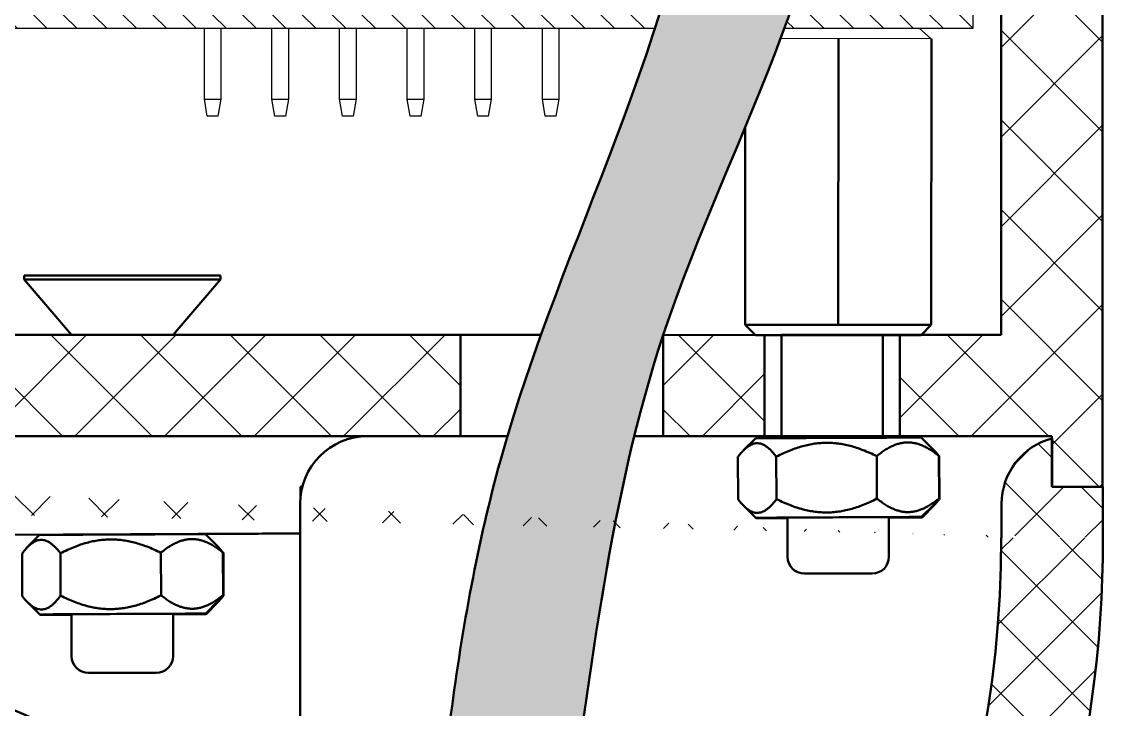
# Model space of a CAD drawing. Header units: inches. Extents: x -14 to 5184, y -66 to 1689.
# Drawn here: x 2684.91 to 2716.91, y 1613.53 to 1633.87 of the extents above; entities that cross this region are included whole.
import ezdxf

# ---------------------------------------------------------------- set-up
doc = ezdxf.new("R2010")
doc.units = ezdxf.units.IN
doc.header["$MEASUREMENT"] = 0
for name, color, linetype, lineweight in [('Видимый контур (ГОСТ)', 7, 'Continuous', 50), ('Штриховка (ГОСТ)', 7, 'Continuous', 18), ('Штриховка ГОСТ', 7, 'Continuous', 9)]:
    doc.layers.add(name, color=color, linetype=linetype, lineweight=lineweight)

msp = doc.modelspace()

# ---------------------------------------------------------------- hatches: boundary and pattern name
at = {"layer": 'Штриховка (ГОСТ)'}
h = msp.add_hatch(dxfattribs=at)
h.set_pattern_fill('ANSI37', color=256, scale=15, style=0)
h.set_pattern_definition([(45, (-1121.47135335965, 863.0554343211584), (-1.325825214724776, 1.325825214724777), []), (135, (-1121.47135335965, 863.0554343211584), (-1.325825214724777, -1.325825214724776), [])])
h.paths.add_polyline_path([(2715.388915626227, 1621.541721392054), (2715.388915626227, 1621.608094067949), (2710.888914824562, 1621.608094067949), (2710.888914824562, 1624.608094067949), (2713.888915624309, 1624.608094067949), (2713.888915624309, 1662.108094067949), (2713.904785440357, 1662.108094067949), (2715.388915626227, 1662.108094067949), (2715.388915626227, 1661.997504939778), (2715.388915626227, 1660.608094067949), (2715.404785440357, 1660.608094067949), (2716.888915628145, 1660.608094067949), (2716.888915628145, 1660.497504939778), (2716.888915628145, 1620.108094067949), (2715.391848631677, 1620.108094067949), (2715.388915626227, 1620.108094067949)])
h.paths.add_polyline_path([(2706.888916259893, 1621.600823881217), (2703.888915611523, 1621.608094067949), (2703.888915611523, 1624.608094067949), (2706.888916259893, 1624.600823881217)])
h.paths.add_polyline_path([(2697.888915603852, 1624.608094067949), (2697.888915603852, 1621.608094067949), (2661.888915557821, 1621.608094067949), (2661.888915557821, 1624.608094067949)])
h.paths.add_polyline_path([(2655.888915550149, 1624.608094067949), (2655.888915550149, 1621.608094067949), (2652.888914900292, 1621.608094067949), (2652.888914900292, 1624.608094067949)])
h.paths.add_polyline_path([(2648.888916335623, 1624.608094067949), (2648.888916335623, 1621.608094067949), (2644.388915535445, 1621.608094067949), (2644.388915535445, 1620.108094067949), (2642.891848631677, 1620.108094067949), (2642.888915533527, 1620.108094067949), (2642.888915533527, 1660.608094067949), (2642.904785440357, 1660.608094067949), (2644.388915535445, 1660.608094067949), (2644.388915535445, 1662.108094067949), (2645.888915537363, 1662.108094067949), (2645.888915537363, 1661.997504939778), (2645.888915537363, 1624.608094067949)])
at = {"layer": 'Штриховка (ГОСТ)', "ltscale": 0.5}
h = msp.add_hatch(color=9, dxfattribs=at)
h.dxf.hatch_style = 1
edge = h.paths.add_edge_path()
edge.add_spline(control_points=[(2700.242768505025, 1604.912811815301), (2700.506412092026, 1606.499767548393), (2701.599470962638, 1613.079241227418), (2702.892276865033, 1625.500231609964), (2708.756271415352, 1634.944953499254), (2709.098513918514, 1640.749703187334)], knot_values=[25.54166231348353, 25.54166231348353, 25.54166231348353, 25.54166231348353, 30.37243849634078, 45.56992402336301, 62.53420212688339, 62.53420212688339, 62.53420212688339, 62.53420212688339], degree=3, periodic=0)
edge.add_line((2709.098513918515, 1640.749703187348), (2709.093988712337, 1642.90644278336))
edge.add_spline(control_points=[(2709.093988712336, 1642.906442783369), (2708.932150529014, 1645.424310596207), (2707.650617805638, 1650.147397877037), (2700.720625620531, 1651.129004323584), (2694.835740075569, 1649.351000188835), (2693.638162993911, 1645.704593030101), (2693.162363343016, 1644.255868534854)], knot_values=[0, 2.561506562415161e-12, 2.561506562415161e-12, 2.561506562415161e-12, 7.092148681006773, 12.46529463983893, 19.10283235443025, 23.4783337109341, 23.4783337109341, 23.4783337109341, 23.4783337109341], degree=3, periodic=0)
edge.add_line((2693.162363343016, 1644.255868534854), (2695.562363343017, 1644.255868534854))
edge.add_line((2695.562363343017, 1644.255868534854), (2697.962363343017, 1644.255868534854))
edge.add_spline(control_points=[(2697.962363343017, 1644.255868534854), (2698.627625690784, 1644.931196642071), (2700.360481748923, 1646.690271698327), (2705.629893325126, 1646.340223988413), (2705.171124162997, 1634.506380715259), (2699.668862995197, 1625.506492993471), (2697.491575505032, 1613.411826522176), (2697.054327385504, 1608.319072425504), (2696.473814687177, 1605.845979747843)], knot_values=[0, 0, 0, 0, 2.80167752579626, 7.297728316990558, 12.36345076120922, 33.56505640900438, 41.24786777632259, 48.87456467641559, 48.87456467641591, 48.87456467641591, 48.87456467641591], degree=3, periodic=0)
edge.add_arc((2698.242768505025, 1604.912811815301), 2.000000000000053, -6.838263288955204e-11, 152.1872181198208, ccw=False)
edge = h.paths.add_edge_path()
edge.add_spline(control_points=[(2693.162363343017, 1643.71662585633), (2693.004456002776, 1643.464374287507), (2692.719649066647, 1643.009404959669), (2692.070566729117, 1642.489756162591), (2691.368566527039, 1642.13052775281), (2690.345440354384, 1641.843129058346), (2690.356369662996, 1641.105145967226), (2690.362363284526, 1640.700436803958)], knot_values=[0, 0, 0, 0, 0.8876690817723617, 1.601029509395069, 2.442545259551083, 3.324915313696357, 4.396416011660989, 4.396416011660989, 4.396416011660989, 4.396416011660989], degree=3, periodic=0)
edge.add_line((2690.362363284526, 1640.700436803958), (2690.362363284526, 1640.076380644447))
edge.add_line((2690.362363284526, 1640.076380644447), (2690.762363284525, 1640.076380644447))
edge.add_line((2690.762363284525, 1640.076380644447), (2690.762363284525, 1640.700436803958))
edge.add_spline(control_points=[(2690.762363284525, 1640.700436803958), (2690.757928473842, 1640.945382247623), (2690.747301771733, 1641.532321002956), (2691.662049976998, 1641.852405111981), (2692.429229315878, 1642.179683336099), (2692.929125226476, 1642.717482293128), (2693.431223679745, 1643.136824121686), (2693.517719318676, 1643.519243294041), (2693.562363343017, 1643.71662585633)], knot_values=[0, 0, 0, 0, 0.6754366321081279, 1.618482590334783, 2.476314974066144, 3.239382725519293, 3.79160126097013, 4.380664741072716, 4.380664741072716, 4.380664741072716, 4.380664741072716], degree=3, periodic=0)
edge.add_line((2693.562363343016, 1643.716625856326), (2693.562363343016, 1644.255868534854))
edge.add_line((2693.562363343016, 1644.255868534854), (2693.162363343016, 1644.255868534854))
edge.add_line((2693.162363343016, 1644.255868534854), (2693.162363343017, 1643.716625856329))
edge = h.paths.add_edge_path()
edge.add_spline(control_points=[(2692.762363284526, 1640.700436983175), (2692.779218087629, 1640.918863662378), (2692.817718478221, 1641.417802298029), (2693.449905655985, 1641.880476534881), (2693.925872987927, 1642.4823960414), (2694.342931534782, 1643.077029522213), (2694.356790602034, 1643.533199555478), (2694.362363343017, 1643.71662585633)], knot_values=[0, 0, 0, 0, 0.6305428488406861, 1.440310267355914, 2.175903171811265, 2.981585956941228, 3.523425769823472, 3.523425769823472, 3.523425769823472, 3.523425769823472], degree=3, periodic=0)
edge.add_line((2694.362363343017, 1643.716625856315), (2694.362363343017, 1644.255868534854))
edge.add_line((2694.362363343017, 1644.255868534854), (2693.962363343016, 1644.255868534854))
edge.add_line((2693.962363343016, 1644.255868534854), (2693.962363343016, 1643.716625856317))
edge.add_spline(control_points=[(2693.962363343017, 1643.71662585633), (2693.948176827819, 1643.504322436284), (2693.918708126901, 1643.063318715379), (2693.534071281558, 1642.507064571894), (2692.988527040034, 1642.072422953815), (2692.40447905462, 1641.532208775671), (2692.376246231684, 1640.974620354802), (2692.362363284526, 1640.700436983175)], knot_values=[0, 0, 0, 0, 0.6290850324025244, 1.306756339558478, 1.935745102583544, 2.75596662078093, 3.549499064688082, 3.549499064688082, 3.549499064688082, 3.549499064688082], degree=3, periodic=0)
edge.add_line((2692.362363284526, 1640.700436983175), (2692.362363284526, 1640.076380823663))
edge.add_line((2692.362363284526, 1640.076380823663), (2692.762363284526, 1640.076380823663))
edge.add_line((2692.762363284526, 1640.076380823663), (2692.762363284526, 1640.700436983175))
edge = h.paths.add_edge_path(flags=17)
edge.add_spline(control_points=[(2694.762363284525, 1640.700436983175), (2694.764930004959, 1641.200689873916), (2694.769330573788, 1642.058359158334), (2695.178272344997, 1643.02137697338), (2695.166239365441, 1643.547237464496), (2695.162363343018, 1643.71662585633)], knot_values=[0, 0, 0, 0, 1.487484540735472, 2.550249734182781, 3.055254438276584, 3.055254438276584, 3.055254438276584, 3.055254438276584], degree=3, periodic=0)
edge.add_line((2695.162363343017, 1643.716625856392), (2695.162363343017, 1644.255868534854))
edge.add_line((2695.162363343017, 1644.255868534854), (2694.762363343017, 1644.255868534854))
edge.add_line((2694.762363343017, 1644.255868534854), (2694.762363343017, 1643.716625856324))
edge.add_spline(control_points=[(2694.762363343018, 1643.71662585633), (2694.74165659757, 1643.448599572886), (2694.69205391475, 1642.806546829322), (2694.329424383329, 1641.836308575663), (2694.351365492927, 1641.079687006789), (2694.362363284525, 1640.700436983175)], knot_values=[0, 0, 0, 0, 0.8042696379303687, 1.926615259383249, 3.054547687743148, 3.054547687743148, 3.054547687743148, 3.054547687743148], degree=3, periodic=0)
edge.add_line((2694.362363284525, 1640.700436983175), (2694.362363284525, 1640.076380823663))
edge.add_line((2694.362363284525, 1640.076380823663), (2694.762363284525, 1640.076380823663))
edge.add_line((2694.762363284525, 1640.076380823663), (2694.762363284525, 1640.700436983175))
edge = h.paths.add_edge_path(flags=17)
edge.add_spline(control_points=[(2695.962363343017, 1643.71662585633), (2695.958487320593, 1643.547237464496), (2695.946454341038, 1643.02137697338), (2696.355396112245, 1642.058359158334), (2696.359796681075, 1641.200689873916), (2696.36236340151, 1640.700436983175)], knot_values=[0, 0, 0, 0, 0.505004704093803, 1.567769897541112, 3.055254438276584, 3.055254438276584, 3.055254438276584, 3.055254438276584], degree=3, periodic=0)
edge.add_line((2696.36236340151, 1640.700436983175), (2696.36236340151, 1640.076380823663))
edge.add_line((2696.36236340151, 1640.076380823663), (2696.762363401509, 1640.076380823663))
edge.add_line((2696.762363401509, 1640.076380823663), (2696.762363401509, 1640.700436983175))
edge.add_spline(control_points=[(2696.762363401509, 1640.700436983175), (2696.773361193108, 1641.079687006789), (2696.795302302704, 1641.836308575663), (2696.432672771285, 1642.806546829322), (2696.383070088465, 1643.448599572886), (2696.362363343017, 1643.71662585633)], knot_values=[0, 0, 0, 0, 1.127932428359899, 2.250278049812779, 3.054547687743148, 3.054547687743148, 3.054547687743148, 3.054547687743148], degree=3, periodic=0)
edge.add_line((2696.362363343017, 1643.716625856336), (2696.362363343017, 1644.255868534854))
edge.add_line((2696.362363343017, 1644.255868534854), (2695.962363343017, 1644.255868534854))
edge.add_line((2695.962363343017, 1644.255868534854), (2695.962363343017, 1643.716625856351))
edge = h.paths.add_edge_path(flags=17)
edge.add_spline(control_points=[(2696.762363343017, 1643.71662585633), (2696.767936084, 1643.533199555479), (2696.781795151253, 1643.077029522213), (2697.198853698107, 1642.482396041401), (2697.674821030051, 1641.880476534881), (2698.307008207813, 1641.417802298029), (2698.345508598405, 1640.918863662378), (2698.362363401509, 1640.700436983175)], knot_values=[0, 0, 0, 0, 0.5418398128822438, 1.347522598012207, 2.083115502467558, 2.892882920982786, 3.523425769823472, 3.523425769823472, 3.523425769823472, 3.523425769823472], degree=3, periodic=0)
edge.add_line((2698.362363401509, 1640.700436983175), (2698.362363401509, 1640.076380823663))
edge.add_line((2698.362363401509, 1640.076380823663), (2698.762363401509, 1640.076380823663))
edge.add_line((2698.762363401509, 1640.076380823663), (2698.762363401509, 1640.700436983175))
edge.add_spline(control_points=[(2698.762363401509, 1640.700436983175), (2698.748480454351, 1640.974620354802), (2698.720247631416, 1641.532208775671), (2698.136199646001, 1642.072422953815), (2697.590655404475, 1642.507064571894), (2697.206018559133, 1643.063318715378), (2697.176549858216, 1643.504322436283), (2697.162363343017, 1643.71662585633)], knot_values=[0, 0, 0, 0, 0.7935324439071524, 1.613753962104538, 2.242742725129604, 2.920414032285557, 3.549499064688082, 3.549499064688082, 3.549499064688082, 3.549499064688082], degree=3, periodic=0)
edge.add_line((2697.162363343017, 1643.715424495751), (2697.162363343017, 1644.255868534854))
edge.add_line((2697.162363343017, 1644.255868534854), (2696.762363343017, 1644.255868534854))
edge.add_line((2696.762363343017, 1644.255868534854), (2696.762363343017, 1643.716625856345))
edge = h.paths.add_edge_path(flags=17)
edge.add_spline(control_points=[(2697.562363343017, 1643.71662585633), (2697.607007367358, 1643.519243294041), (2697.693503006289, 1643.136824121686), (2698.195601459559, 1642.717482293128), (2698.695497370156, 1642.179683336099), (2699.462676709037, 1641.852405111982), (2700.3774249143, 1641.532321002956), (2700.366798212192, 1640.945382247623), (2700.362363401509, 1640.700436803958)], knot_values=[0, 0, 0, 0, 0.5890634801025854, 1.141282015553423, 1.904349767006572, 2.762182150737932, 3.705228108964588, 4.380664741072716, 4.380664741072716, 4.380664741072716, 4.380664741072716], degree=3, periodic=0)
edge.add_line((2700.362363401509, 1640.700436803958), (2700.362363401509, 1640.076380644447))
edge.add_line((2700.362363401509, 1640.076380644447), (2700.762363401509, 1640.076380644447))
edge.add_line((2700.762363401509, 1640.076380644447), (2700.762363401509, 1640.700436803958))
edge.add_spline(control_points=[(2700.762363401509, 1640.700436803958), (2700.768357023039, 1641.105145967226), (2700.77928633165, 1641.843129058346), (2699.756160158996, 1642.130527752809), (2699.054159956916, 1642.489756162592), (2698.405077619389, 1643.009404959669), (2698.12027068326, 1643.464374287507), (2697.962363343017, 1643.71662585633)], knot_values=[0, 0, 0, 0, 1.071500697964632, 1.953870752109906, 2.795386502265919, 3.508746929888627, 4.396416011660989, 4.396416011660989, 4.396416011660989, 4.396416011660989], degree=3, periodic=0)
edge.add_line((2697.962363343017, 1643.71662585633), (2697.962363343017, 1644.255868534854))
edge.add_line((2697.962363343017, 1644.255868534854), (2697.562363343017, 1644.255868534854))
edge.add_line((2697.562363343017, 1644.255868534854), (2697.562363343017, 1643.71662585633))
h = msp.add_hatch(dxfattribs=at)
h.set_pattern_fill('ANSI37', color=256, scale=12)
h.set_pattern_definition([(45, (-1121.47135335965, 863.0554343211584), (-1.060660171779821, 1.060660171779821), []), (135, (-1121.47135335965, 863.0554343211584), (-1.060660171779821, -1.060660171779821), [])])
edge = h.paths.add_edge_path()
edge.add_line((2645.891848631677, 1619.671602394846), (2645.891848631677, 1618.608094067949))
edge.add_ellipse((2679.891848631677, 1618.608094067949), major_axis=(33.99999999999998, -1.352960309094731e-14), ratio=0.9705882369432142, start_angle=180, end_angle=360)
edge.add_arc((2643.891848631677, 1619.671602394846), 2.000000000000007, 0, 75.52248781406973)
edge.add_line((2642.891848631677, 1620.108094067949), (2644.391848631677, 1620.108094067949))
edge.add_line((2642.891848631677, 1618.608094067949), (2642.891848631677, 1620.108094067949))
edge.add_ellipse((2679.891848631677, 1618.608094067949), major_axis=(-37.00803213179032, 1.472658782118083e-14), ratio=0.9727616087207444, start_angle=0, end_angle=180.0000000000057)
edge.add_line((2644.391848631677, 1620.108094067949), (2644.391848631677, 1621.608094067949))
edge.add_line((2713.899880763468, 1618.608094067949), (2713.899880763468, 1619.608094067949))
edge.add_arc((2715.899880763468, 1619.608094067949), 2.00000000000001, 104.7152902642874, 180)
edge.add_line((2715.391848631677, 1621.542494066158), (2715.391848631677, 1620.108094067949))
edge.add_line((2715.388915626227, 1620.108094067949), (2715.388915626227, 1621.608094067949))
edge.add_line((2715.391848631677, 1620.108094067949), (2716.891848631677, 1620.108094067949))
edge.add_line((2716.891848631677, 1620.108094067949), (2716.891848631677, 1618.608094067949))
at = {"layer": 'Штриховка ГОСТ', "ltscale": 0.5}
h = msp.add_hatch(dxfattribs=at)
h.set_pattern_fill('ANSI31', color=256, scale=5, angle=90)
h.set_pattern_definition([(135, (-1010.678183816217, 846.9505855212938), (-0.4419417382415922, -0.4419417382415922), [])])
edge = h.paths.add_edge_path()
edge.add_spline(control_points=[(2656.955931182357, 1633.664900742797), (2656.967900103692, 1633.802448531424), (2656.980256937355, 1633.939608687654), (2656.993049104239, 1634.076380742797)], knot_values=[35.06714669640568, 35.06714669640568, 35.06714669640568, 35.06714669640568, 35.48414801363306, 35.48414801363306, 35.48414801363306, 35.48414801363306], degree=3, periodic=0)
edge.add_line((2656.993049104239, 1634.076380742797), (2647.049788147306, 1634.076380742797))
edge.add_line((2647.049788147306, 1634.076380742797), (2647.049788147306, 1633.664900742797))
edge.add_line((2647.049788147306, 1633.664900742797), (2656.955931182357, 1633.664900742797))
edge = h.paths.add_edge_path()
edge.add_line((2679.895304539371, 1634.076380742797), (2660.603030766314, 1634.076380742797))
edge.add_spline(control_points=[(2660.603030766314, 1634.076380742797), (2660.586195505829, 1633.938874339854), (2660.570150739749, 1633.801727182788), (2660.554840433949, 1633.664902445565)], knot_values=[21.22750405723641, 21.22750405723641, 21.22750405723641, 21.22750405723641, 21.65362164922611, 21.65362164922611, 21.65362164922611, 21.65362164922611], degree=3, periodic=0)
edge.add_spline(control_points=[(2660.554840433949, 1633.664902445565), (2660.554840370438, 1633.664901877976), (2660.554840306927, 1633.664901310387), (2660.554840243415, 1633.664900742797)], knot_values=[21.65362164922611, 21.65362164922611, 21.65362164922611, 21.65362164922611, 21.65362341688765, 21.65362341688765, 21.65362341688765, 21.65362341688765], degree=3, periodic=0)
edge.add_line((2660.554840243416, 1633.664900742797), (2679.895231043495, 1633.664900742797))
edge.add_line((2679.895231043495, 1633.664900742797), (2679.895304539371, 1634.076380742797))
edge = h.paths.add_edge_path()
edge.add_spline(control_points=[(2703.641458808484, 1633.664900742797), (2703.685692520909, 1633.80162294288), (2703.729445216069, 1633.938773981162), (2703.772680951845, 1634.076380742797)], knot_values=[19.06501621522857, 19.06501621522857, 19.06501621522857, 19.06501621522857, 19.5017385340753, 19.5017385340753, 19.5017385340753, 19.5017385340753], degree=3, periodic=0)
edge.add_line((2703.772680951845, 1634.076380742797), (2679.895304539371, 1634.076380742797))
edge.add_line((2679.895304539371, 1634.076380742797), (2679.895231043495, 1633.664900742797))
edge.add_line((2679.895231043495, 1633.664900742797), (2703.641458808484, 1633.664900742797))
edge = h.paths.add_edge_path()
edge.add_line((2713.049788147304, 1634.076380742797), (2707.618707112359, 1634.076380742797))
edge.add_spline(control_points=[(2707.618707112359, 1634.076380742797), (2707.569920369738, 1633.939001550482), (2707.520393963652, 1633.801848370466), (2707.470197295247, 1633.664900742797)], knot_values=[32.35477307317363, 32.35477307317363, 32.35477307317363, 32.35477307317363, 32.79143009292527, 32.79143009292527, 32.79143009292527, 32.79143009292527], degree=3, periodic=0)
edge.add_line((2707.470197295247, 1633.664900742797), (2713.049788147304, 1633.664900742797))
edge.add_line((2713.049788147304, 1633.664900742797), (2713.049788147304, 1634.076380742797))

# ---------------------------------------------------------------- linework, layer by layer
at = {"layer": 'Видимый контур (ГОСТ)'}
for p, q in [((2713.886235369678, 1661.997504939778), (2713.886235369678, 1624.608094067949)), ((2713.888915624309, 1624.608094067949), (2713.888915624309, 1662.108094067949)), ((2716.888915628145, 1660.608094067949), (2716.888915628145, 1620.108094067949)), ((2709.079596825234, 1633.368755776382), (2709.066773899368, 1624.900823881217)), ((2711.829591372327, 1633.364883379147), (2711.817672730295, 1624.900823881217)), ((2706.317672730295, 1630.755317410648), (2706.317672730295, 1624.900823881217)), ((2690.786766379547, 1626.358094067949), (2684.986766379547, 1626.358094067949)), ((2684.986766379547, 1626.358094067949), (2684.986766379547, 1626.241427401283)), ((2684.986766379547, 1626.241427401283), (2690.786766379547, 1626.241427401283)), ((2686.386766379547, 1624.608094067949), (2684.986766379547, 1626.241427401283)), ((2689.386766379547, 1624.608094067949), (2690.786766379547, 1626.241427401283)), ((2690.786766379547, 1626.358094067949), (2690.786766379547, 1626.241427401283)), ((2706.316773899368, 1624.900823881217), (2709.066773899368, 1624.900823881217)), ((2706.316773899368, 1624.900823881217), (2706.616773899369, 1624.600823881217)), ((2711.816773899368, 1624.900823881217), (2709.066773899368, 1624.900823881217)), ((2711.816773899368, 1624.900823881217), (2711.516773899368, 1624.600823881217)), ((2661.888915557821, 1624.608094067949), (2697.888915603852, 1624.608094067949)), ((2697.888915603852, 1624.608094067949), (2697.888915603852, 1621.608094067949)), ((2697.888915603849, 1624.608094067949), (2700.271275903721, 1624.606711250587)), ((2703.888915611523, 1621.608094067949), (2703.888915611523, 1624.608094067949)), ((2703.888915611524, 1624.604611427568), (2710.41421700657, 1624.600823881217)), ((2709.066773899368, 1624.600823881217), (2706.616773899369, 1624.600823881217)), ((2706.888916259893, 1624.600823881217), (2706.888916259893, 1621.600823881217)), ((2706.91386231245, 1624.600823881217), (2706.914216358201, 1624.600823881217)), ((2706.914216358201, 1624.600823881217), (2710.41421700657, 1624.600823881217)), ((2707.388916259893, 1624.608094067949), (2707.388916259893, 1621.608094067949)), ((2707.388916259893, 1624.608094067949), (2710.3889148277, 1624.608094067949)), ((2707.388916259893, 1624.600823881217), (2707.388916259893, 1621.600823881217)), ((2709.066773899368, 1624.600823881217), (2711.516773899368, 1624.600823881217)), ((2710.3889148277, 1624.608094067949), (2713.888915624309, 1624.608094067949)), ((2710.3889148277, 1621.608094067949), (2710.3889148277, 1624.608094067949)), ((2710.388914824562, 1621.600823881217), (2710.388914824562, 1624.600823881217)), ((2710.888914824562, 1621.600823881217), (2710.888914824562, 1624.600823881217)), ((2697.888915603852, 1621.608094067949), (2661.888915557821, 1621.608094067949)), ((2699.277165765192, 1621.608094067949), (2697.888915603849, 1621.608094067949)), ((2703.888561565773, 1621.608094067949), (2703.031417467021, 1621.608094067949)), ((2703.888915611523, 1621.608094067949), (2703.888561565773, 1621.608094067949)), ((2707.388916259893, 1621.608094067949), (2703.888915611523, 1621.608094067949)), ((2706.616727565966, 1621.54632230827), (2706.266338406168, 1621.192443198387)), ((2710.3889148277, 1621.608094067949), (2707.388916259893, 1621.608094067949)), ((2710.49094012341, 1621.560766566879), (2707.490941558741, 1621.560766566879)), ((2715.388915626227, 1621.608094067949), (2710.3889148277, 1621.608094067949)), ((2711.523252147976, 1621.570638367871), (2711.879280979242, 1621.21812130068)), ((2715.388915626227, 1620.108094067949), (2715.388915626227, 1621.608094067949)), ((2715.391848631677, 1621.542494066158), (2715.391848631677, 1620.108094067949)), ((2710.213416089825, 1619.763420584569), (2710.207188697172, 1621.019991576681)), ((2712.051277274603, 1619.770317000083), (2712.045049881949, 1621.026887992195)), ((2712.057730756687, 1621.013138824894), (2712.06395814934, 1619.756567832782)), ((2706.106575981185, 1619.740098295325), (2706.100348588531, 1620.996669287437)), ((2707.241065443116, 1619.74831123219), (2707.234838050463, 1621.004882224302)), ((2693.20733894171, 1620.108094067949), (2693.149727740433, 1620.108094067949)), ((2716.888915628145, 1620.108094067949), (2715.388915626227, 1620.108094067949)), ((2715.391848631677, 1620.108094067949), (2716.891848631677, 1620.108094067949)), ((2716.891848631677, 1620.108094067949), (2716.891848631677, 1618.608094067949)), ((2693.143830614826, 1619.608094067949), (2693.143830614826, 1601.858094067949)), ((2706.628373715158, 1619.196347919649), (2706.272344883891, 1619.54886498684)), ((2706.640367450624, 1619.183348235607), (2706.284537480855, 1619.535668402812)), ((2711.534898297168, 1619.22066397925), (2711.885287456965, 1619.574543089133)), ((2711.546892032634, 1619.207664295207), (2711.901352511871, 1619.565655275733)), ((2713.899880763468, 1618.608094067949), (2713.899880763468, 1619.608094067949)), ((2707.567116205525, 1619.187938554297), (2707.567116205525, 1618.045440374192)), ((2707.567824174358, 1619.20100119664), (2707.567824174358, 1618.045440374192)), ((2710.567824174358, 1619.215868783174), (2710.567824174358, 1618.045440374192)), ((2669.632321159707, 1618.617175813726), (2690.132061895876, 1618.718785997283)), ((2685.435467439355, 1618.688281511145), (2685.085078279557, 1618.334402401261)), ((2690.341992021365, 1618.712597570746), (2690.698020852631, 1618.360080503555)), ((2693.134594040999, 1618.730870133661), (2693.143830614818, 1618.720858862226)), ((2713.891848631677, 1618.608094067949), (2713.899880763468, 1618.608094067949)), ((2716.891848631677, 1618.608094067949), (2716.899880763468, 1618.608094067953)), ((2684.925315854573, 1616.8820574982), (2684.91908846192, 1618.138628490312)), ((2686.059805316505, 1616.890270435064), (2686.053577923852, 1618.146841427176)), ((2689.032155963214, 1616.905379787443), (2689.025928570561, 1618.161950779555)), ((2690.870017147992, 1616.912276202958), (2690.863789755338, 1618.16884719507)), ((2690.882010883457, 1616.899276518915), (2690.875783490804, 1618.155847511027)), ((2708.067824240029, 1617.545440374192), (2708.067116205525, 1617.545440374192)), ((2710.067824174358, 1617.545440374192), (2708.067824174358, 1617.545440374192)), ((2685.447113588546, 1616.338307122524), (2685.09108475728, 1616.690824189715)), ((2685.459107324013, 1616.325307438481), (2685.103078492747, 1616.677824505672)), ((2690.353638170557, 1616.362623182124), (2690.704027330353, 1616.716502292008)), ((2690.365631906022, 1616.349623498082), (2690.71602106582, 1616.703502607966)), ((2686.386766379547, 1616.342947930411), (2686.386766379547, 1615.108094067949)), ((2689.386766379547, 1616.357815516945), (2689.386766379547, 1615.108094067949)), ((2688.886766379547, 1614.608094067949), (2686.886766379547, 1614.608094067949))]:
    msp.add_line(p, q, dxfattribs=at)
at = {"layer": 'Видимый контур (ГОСТ)', "lineweight": 30}
for p, q in [((2713.049788147304, 1634.076380742797), (2713.049788147304, 1633.664900742797)), ((2703.641458808485, 1633.664900742797), (2660.554840243416, 1633.664900742797)), ((2690.312363288379, 1631.576380707828), (2690.312363288379, 1633.664900742797)), ((2690.812363288379, 1631.576380707828), (2690.812363288379, 1633.664900742797)), ((2692.312363288379, 1631.576380707828), (2692.312363288379, 1633.664900742797)), ((2692.812363288379, 1631.576380707828), (2692.812363288379, 1633.664900742797)), ((2694.312363288378, 1631.576380707828), (2694.312363288378, 1633.664900742797)), ((2694.812363288379, 1631.576380707828), (2694.812363288379, 1633.664900742797)), ((2696.312363288379, 1631.576380707828), (2696.312363288379, 1633.664900742797)), ((2696.812363288378, 1631.576380707828), (2696.812363288378, 1633.664900742797)), ((2698.312363288378, 1631.576380707828), (2698.312363288378, 1633.664900742797)), ((2698.812363288379, 1631.576380707828), (2698.812363288379, 1633.664900742797)), ((2700.312363288379, 1631.576380707828), (2700.312363288379, 1633.664900742797)), ((2700.812363288378, 1631.576380707828), (2700.812363288378, 1633.664900742797)), ((2713.049788147304, 1633.664900742797), (2707.470197295245, 1633.664900742797)), ((2711.817260523616, 1633.364900742797), (2711.470850362103, 1633.664900742797)), ((2711.817260523616, 1633.364900742797), (2707.361417874103, 1633.371175225332)), ((2690.312363288379, 1631.576380707828), (2690.812363288379, 1631.576380707828)), ((2690.400526774879, 1631.076380711682), (2690.312363288379, 1631.576380707828)), ((2690.724199794171, 1631.076380711682), (2690.812363288379, 1631.576380707828)), ((2692.312363288379, 1631.576380707828), (2692.812363288379, 1631.576380707828)), ((2692.400526774879, 1631.076380711682), (2692.312363288379, 1631.576380707828)), ((2692.724199794171, 1631.076380711682), (2692.812363288379, 1631.576380707828)), ((2694.312363288378, 1631.576380707828), (2694.812363288379, 1631.576380707828)), ((2694.400526774879, 1631.076380711682), (2694.312363288378, 1631.576380707828)), ((2694.724199794171, 1631.076380711682), (2694.812363288379, 1631.576380707828)), ((2696.312363288379, 1631.576380707828), (2696.812363288378, 1631.576380707828)), ((2696.400526774879, 1631.076380711682), (2696.312363288379, 1631.576380707828)), ((2696.724199794171, 1631.076380711682), (2696.812363288378, 1631.576380707828)), ((2698.312363288378, 1631.576380707828), (2698.812363288379, 1631.576380707828)), ((2698.400526774879, 1631.076380711682), (2698.312363288378, 1631.576380707828)), ((2698.724199794171, 1631.076380711682), (2698.812363288379, 1631.576380707828)), ((2700.312363288379, 1631.576380707828), (2700.812363288378, 1631.576380707828)), ((2700.400526774879, 1631.076380711682), (2700.312363288379, 1631.576380707828)), ((2700.724199794171, 1631.076380711682), (2700.812363288378, 1631.576380707828)), ((2690.724199794171, 1631.076380711682), (2690.400526774879, 1631.076380711682)), ((2692.724199794171, 1631.076380711682), (2692.400526774879, 1631.076380711682)), ((2694.724199794171, 1631.076380711682), (2694.400526774879, 1631.076380711682)), ((2696.724199794171, 1631.076380711682), (2696.400526774879, 1631.076380711682)), ((2698.724199794171, 1631.076380711682), (2698.400526774879, 1631.076380711682)), ((2700.724199794171, 1631.076380711682), (2700.400526774879, 1631.076380711682))]:
    msp.add_line(p, q, dxfattribs=at)
at = {"layer": 'Видимый контур (ГОСТ)', "lineweight": 30, "ltscale": 0.5}
msp.add_line((2711.470850362103, 1633.664900742797), (2711.817260523616, 1633.364900742797), dxfattribs=at)
at = {"layer": 'Видимый контур (ГОСТ)'}
for centre, radius, start, end in [((2695.143830614826, 1619.608094067949), 2.000000000000001, 90, 180), ((2715.899880763468, 1619.608094067949), 2.00000000000001, 104.7152902642874, 180), ((2708.067116205525, 1618.045440374192), 0.5000000000000018, 180, 270), ((2708.067824174358, 1618.045440374192), 0.5000000000000018, 180, 270), ((2710.067824174358, 1618.045440374192), 0.5000000000000019, 270, 0), ((2686.886766379547, 1615.108094067949), 0.5000000000000018, 180, 270), ((2688.886766379547, 1615.108094067949), 0.5000000000000019, 270, 0)]:
    msp.add_arc(centre, radius, start, end, dxfattribs=at)
for centre, major_axis, ratio, start_param, end_param in [((2709.069989867549, 1621.558478203523), (2.453263358279858, 0.0121580350897309), 0.000932783408303983, 0.0009327839941424719, 3.140659869694319), ((2693.157296468846, 1618.706263588867), (0.01486978835756968, -2.999963148006076), 0.0008520827958230146, 1.948076365842009, 2.057006793703726), ((2709.081635995584, 1619.208508083998), (2.453263358279857, 0.0121580350897309), 0.0009327834083039824, 5.363155983009696, 10.33056797565011), ((2709.09362973105, 1619.195508399956), (-2.453263358279858, -0.01215803508973086), 0.0009327834083039875, 5.383614018725595, 7.182378763283767), ((2709.09362973105, 1619.195508399956), (2.453263358279858, 0.01215803508973086), 0.000932783408303988, 5.357025471002782, 7.209335897729982), ((2679.891848631677, 1618.608094067949), (-37.00803213179032, 1.472658782118083e-14), 0.9727616087207444, 0, 3.141592653589893), ((2679.891848631677, 1618.608094067949), (33.99999999999998, -1.352960309094731e-14), 0.9705882369432142, 3.141592653589793, 6.283185307179586), ((2687.888729740938, 1618.700437406397), (2.453263358279858, 0.01215803508973091), 0.0009327834083039836, 0.0009327839941453142, 3.140659869694321), ((2690.134631982047, 1618.716000350702), (2.999963159823715, 0.01486740395886815), 0.0009327834083039782, 0.0008520832689633551, 1.571648410064504), ((2687.900375868973, 1616.350467286873), (2.453263358279858, 0.0121580350897309), 0.0009327834083039825, 5.363259648176056, 10.33067277861408), ((2687.912369604439, 1616.33746760283), (-2.453263358279857, -0.0121580350897309), 0.0009327834083039836, 5.383508699336623, 7.182852669493458), ((2687.912369604439, 1616.33746760283), (2.453263358279858, 0.0121580350897309), 0.0009327834083039833, 5.357128656529598, 7.209232712286695), ((2679.94481181349, 1601.940293346234), (-9.187146615049123, -8.476221863164715), 0.9999992019346928, 6.125821291093414, 11.22949702546209)]:
    msp.add_ellipse(centre, major_axis=major_axis, ratio=ratio, start_param=start_param, end_param=end_param, dxfattribs=at)
at = {"layer": 'Видимый контур (ГОСТ)', "ltscale": 0.5}
msp.add_spline([(2693.162363343016, 1644.255868534854), (2695.025048179705, 1648.215087816472), (2701.188052893513, 1650.679693223065), (2706.424908720914, 1649.477179797803), (2709.093988712337, 1642.906442783366), (2703.888915611523, 1624.604611427568), (2701.010829152371, 1609.682138955565), (2700.242768505025, 1604.912811815301)], degree=3, dxfattribs=at)
msp.add_open_spline([(2697.962363343017, 1644.255868534854), (2698.627625690784, 1644.931196642071), (2700.360481748923, 1646.690271698327), (2705.629893325126, 1646.340223988413), (2705.171124162997, 1634.506380715259), (2699.668862995197, 1625.506492993471), (2697.491575505032, 1613.411826522176), (2697.054327385504, 1608.319072425504), (2696.473814687177, 1605.845979747843)], degree=3, knots=[0, 0, 0, 0, 2.80167752579626, 7.297728316990558, 12.36345076120922, 33.56505640900438, 41.24786777632259, 48.87456467641559, 48.87456467641591, 48.87456467641591, 48.87456467641591], dxfattribs=at)
at = {"layer": 'Видимый контур (ГОСТ)'}
for points, weights in [([(2706.100348588531, 1620.996669287437), (2706.663876470125, 1621.750766219547), (2707.234838050462, 1621.004882224302)], [1.537075033676559, 1.774861368915413, 1.537075033676559]), ([(2707.234838050462, 1621.004882224302), (2708.717296524444, 1621.762427364169), (2710.207188697171, 1621.019991576682)], [1.537075033676559, 1.774861368915413, 1.537075033676559]), ([(2710.207188697173, 1621.019991576681), (2711.122402440188, 1621.773430248116), (2712.045049881947, 1621.026887992195)], [1.53707503367656, 1.774861368915415, 1.53707503367656]), ([(2712.045049881949, 1621.026887992195), (2711.959353879237, 1621.138838216309), (2711.879280979241, 1621.21812130068)], [1.537075033676563, 1.56861731792567, 1.591791453562267]), ([(2711.931178439081, 1621.163959899665), (2711.992782437553, 1621.097927274111), (2712.057730756687, 1621.013138824894)], [1.515929100507403, 1.497726805214763, 1.474995622854697]), ([(2707.241065443117, 1619.74831123219), (2706.677537561523, 1618.994214300079), (2706.106575981184, 1619.740098295325)], [1.474995622854697, 1.703178239817303, 1.474995622854697]), ([(2710.213416089827, 1619.763420584568), (2708.730957615844, 1619.005875444701), (2707.241065443118, 1619.74831123219)], [1.474995622854698, 1.703178239817304, 1.474995622854698]), ([(2712.051277274601, 1619.770317000083), (2711.136063531587, 1619.016878328647), (2710.213416089825, 1619.763420584569)], [1.47490769268501, 1.703076706803024, 1.474907692685009]), ([(2712.063958149341, 1619.756567832781), (2711.899524735258, 1619.538195839289), (2711.751924113461, 1619.439851418547)], [1.537075033676559, 1.599336492020405, 1.628993139905243]), ([(2711.885287456964, 1619.574543089133), (2711.965567844636, 1619.655623086434), (2712.051277274602, 1619.770317000083)], [1.528106778732474, 1.505676467952047, 1.4749956228547]), ([(2706.232526246731, 1619.589932388624), (2706.258788245628, 1619.561163655127), (2706.284537480854, 1619.535668402812)], [1.575988083781939, 1.584356727462929, 1.591849726055662]), ([(2684.919088461919, 1618.138628490313), (2685.482616343513, 1618.892725422422), (2686.053577923852, 1618.146841427177)], [1.537075033676559, 1.774861368915413, 1.537075033676559]), ([(2686.053577923853, 1618.146841427177), (2687.536036397833, 1618.904386567044), (2689.025928570561, 1618.161950779556)], [1.537075033676559, 1.774861368915413, 1.537075033676559]), ([(2689.025928570561, 1618.161950779556), (2689.941142313577, 1618.91538945099), (2690.863789755338, 1618.16884719507)], [1.53707503367656, 1.774861368915415, 1.53707503367656]), ([(2690.863789755339, 1618.16884719507), (2690.778093752626, 1618.280797419183), (2690.69802085263, 1618.360080503554)], [1.537075033676563, 1.56861731792567, 1.591791453562267]), ([(2690.875783490803, 1618.155847511027), (2690.811121669862, 1618.240319424733), (2690.749788862116, 1618.306060971762)], [1.537075033676563, 1.560755949868365, 1.57972014597514]), ([(2690.863806387217, 1618.165491193087), (2690.869785135274, 1618.160700963892), (2690.875783490805, 1618.155847511028)], [1.539739855290938, 1.538414995369024, 1.53707503367656]), ([(2686.059805316506, 1616.890270435064), (2685.496277434911, 1616.136173502954), (2684.925315854573, 1616.8820574982)], [1.474995622854697, 1.703178239817303, 1.474995622854697]), ([(2689.032155963214, 1616.905379787444), (2687.549697489233, 1616.147834647575), (2686.059805316506, 1616.890270435065)], [1.474995622854698, 1.703178239817304, 1.474995622854698]), ([(2690.870017147993, 1616.912276202957), (2689.954803404975, 1616.158837531523), (2689.032155963214, 1616.905379787443)], [1.47490769268501, 1.703076706803024, 1.474907692685009]), ([(2690.704027330354, 1616.716502292008), (2690.784307718025, 1616.797582289309), (2690.870017147991, 1616.912276202957)], [1.528106778732474, 1.505676467952047, 1.4749956228547]), ([(2690.716021065821, 1616.703502607966), (2690.796301453493, 1616.784582605267), (2690.882010883458, 1616.899276518915)], [1.528106778732474, 1.505676467952047, 1.4749956228547]), ([(2690.882010883457, 1616.899276518915), (2690.852835195576, 1616.875257985886), (2690.824104169384, 1616.852753728987)], [1.47490769268501, 1.481233918301746, 1.487209341416148]), ([(2685.1355976204, 1616.646750388431), (2685.094113025295, 1616.684940704492), (2685.051310483255, 1616.731844037466)], [1.536400789351748, 1.525475692161457, 1.512285146332831])]:
    msp.add_rational_spline(points, weights, degree=2, dxfattribs=at)

doc.saveas('drawing.dxf')
